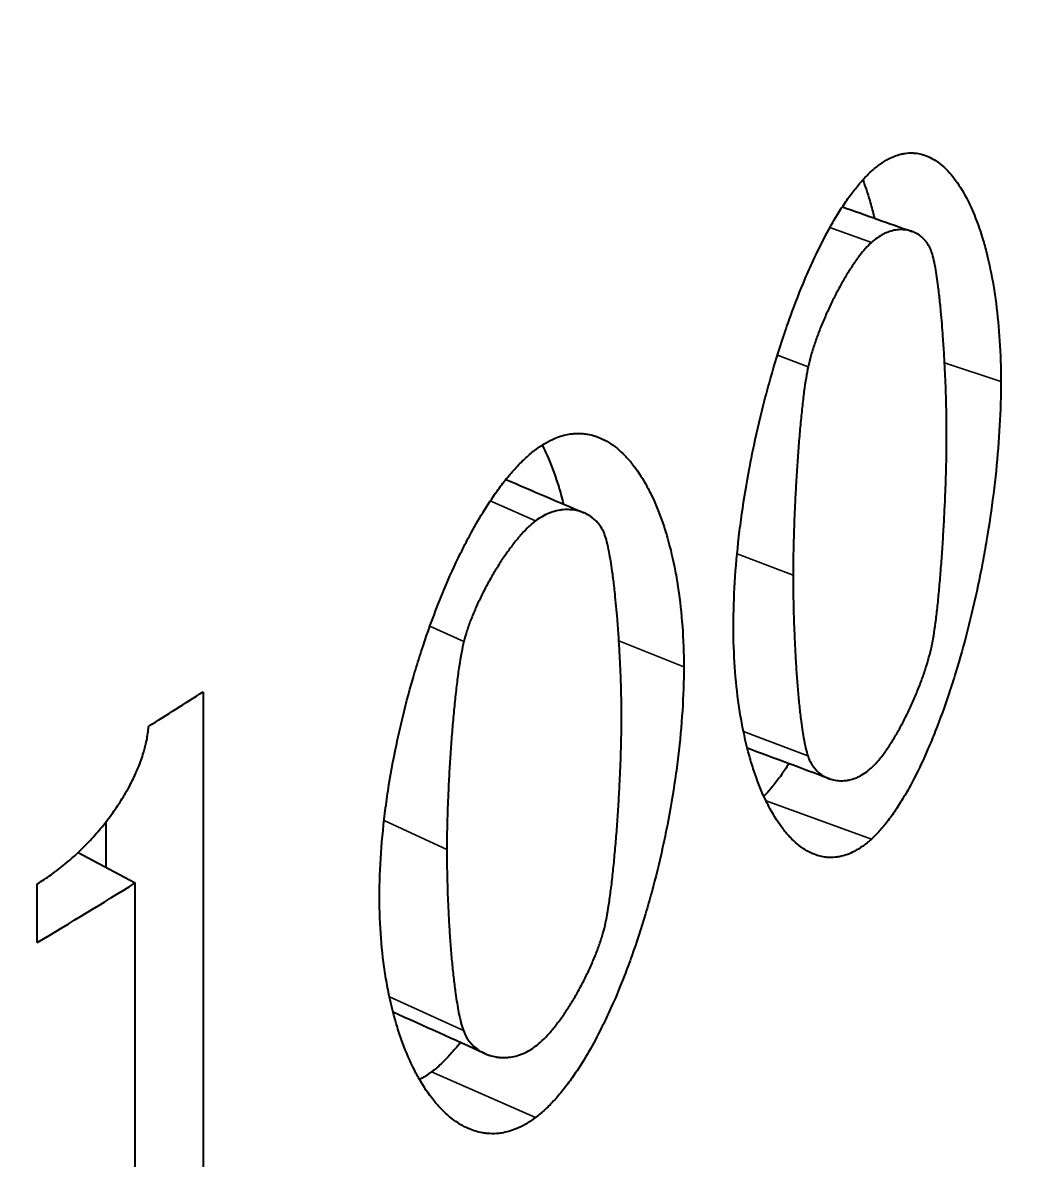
# Model space of a CAD drawing. Header units: millimetres. Extents: x 0 to 51860, y 0 to 5940.
# Drawn here: x 7716.27 to 7721.35, y 3986.1 to 3991.9 of the extents above; entities that cross this region are included whole.
import ezdxf

# ---------------------------------------------------------------- set-up
doc = ezdxf.new("R2010")
doc.units = ezdxf.units.MM
doc.header["$LTSCALE"] = 10
doc.layers.add('가시적인 것(ISO)', color=3, linetype='Continuous', lineweight=40)
doc.layers.add('가시적인 좁은 것(ISO)', color=3, linetype='Continuous', lineweight=35)

msp = doc.modelspace()

# ---------------------------------------------------------------- linework, layer by layer
at = {"layer": '가시적인 것(ISO)'}
for p, q in [((7717.1898, 3988.4903), (7717.1898, 3985.5434)), ((7716.6935, 3987.8263), (7716.6935, 3987.5951)), ((7716.5519, 3987.6706), (7716.8428, 3987.5156)), ((7716.344, 3987.2118), (7716.344, 3987.5112)), ((7716.8428, 3985.324), (7716.8428, 3987.5156))]:
    msp.add_line(p, q, dxfattribs=at)
for centre, major_axis, start_param, end_param in [((7692.2406, 4001.3757), (33.5133, 0), 5.539732, 5.552112), ((7692.2406, 4000.6204), (-33.5133, 0), 2.373475, 2.39514)]:
    msp.add_ellipse(centre, major_axis=major_axis, ratio=0.575862, start_param=start_param, end_param=end_param, dxfattribs=at)
for points, knots in [([(7720.5957, 3991.1441), (7720.6104, 3991.1574), (7720.6395, 3991.1812), (7720.6682, 3991.1991), (7720.7039, 3991.2179), (7720.7251, 3991.226), (7720.7529, 3991.2328), (7720.7736, 3991.2369), (7720.8008, 3991.2383), (7720.8409, 3991.2346), (7720.8798, 3991.2232), (7720.9359, 3991.1925), (7720.983, 3991.1511), (7721.0378, 3991.0829), (7721.0782, 3991.0157), (7721.1239, 3990.9169), (7721.1562, 3990.8266), (7721.191, 3990.7009), (7721.214, 3990.5904), (7721.2362, 3990.4411), (7721.2515, 3990.2813), (7721.2558, 3990.1434), (7721.2558, 3990.0723)], [0, 0, 0, 0, 0.041667, 0.083333, 0.083333, 0.145833, 0.145833, 0.166667, 0.208333, 0.229167, 0.291667, 0.333333, 0.416667, 0.458333, 0.541667, 0.583333, 0.666667, 0.708333, 0.791667, 0.833333, 0.916667, 1, 1, 1, 1]), ([(7719.8927, 3988.8239), (7719.8927, 3988.8976), (7719.8976, 3989.0484), (7719.915, 3989.2418), (7719.9402, 3989.4368), (7719.9661, 3989.5931), (7720.005, 3989.7867), (7720.041, 3989.9393), (7720.0914, 3990.1248), (7720.1356, 3990.2683), (7720.1949, 3990.4391), (7720.2454, 3990.5681), (7720.3048, 3990.7027), (7720.3389, 3990.772), (7720.3804, 3990.8508), (7720.4014, 3990.888), (7720.4298, 3990.9344), (7720.4511, 3990.9684), (7720.4798, 3991.0103), (7720.5159, 3991.0582), (7720.5521, 3991.1014), (7720.5812, 3991.1308), (7720.5957, 3991.1441)], [0, 0, 0, 0, 0.083333, 0.166667, 0.208333, 0.291667, 0.333333, 0.416667, 0.458333, 0.541667, 0.583333, 0.666667, 0.708333, 0.770833, 0.770833, 0.833333, 0.833333, 0.854167, 0.895833, 0.916667, 0.958333, 1, 1, 1, 1]), ([(7720.5521, 3991.1001), (7720.5647, 3991.067), (7720.5765, 3991.0318), (7720.5875, 3990.9946), (7720.5947, 3990.9701), (7720.6015, 3990.9448), (7720.6079, 3990.9187), (7720.609, 3990.9141), (7720.6101, 3990.9095), (7720.6112, 3990.9049)], [0.6032391, 0.6032391, 0.6032391, 0.6032391, 0.6666667, 0.6666667, 0.6666667, 0.7083333, 0.7083333, 0.7083333, 0.715638, 0.715638, 0.715638, 0.715638]), ([(7720.9041, 3990.7292), (7720.8971, 3990.7504), (7720.8872, 3990.769), (7720.875, 3990.7847), (7720.872, 3990.7887), (7720.8688, 3990.7924), (7720.8655, 3990.796), (7720.8588, 3990.8032), (7720.8516, 3990.8096), (7720.844, 3990.8153), (7720.8401, 3990.8181), (7720.8362, 3990.8208), (7720.8322, 3990.8233), (7720.8241, 3990.8282), (7720.8155, 3990.8324), (7720.8067, 3990.8358), (7720.8022, 3990.8375), (7720.7977, 3990.839), (7720.7931, 3990.8403), (7720.7839, 3990.8429), (7720.7744, 3990.8446), (7720.7647, 3990.8456), (7720.7598, 3990.8461), (7720.7549, 3990.8463), (7720.7499, 3990.8464), (7720.7399, 3990.8465), (7720.7298, 3990.8458), (7720.7195, 3990.8442), (7720.7144, 3990.8434), (7720.7092, 3990.8424), (7720.704, 3990.8411), (7720.6937, 3990.8386), (7720.6832, 3990.8352), (7720.6728, 3990.8309), (7720.6676, 3990.8288), (7720.6624, 3990.8264), (7720.6571, 3990.8238), (7720.6467, 3990.8186), (7720.6363, 3990.8124), (7720.6261, 3990.8053), (7720.6158, 3990.7982), (7720.6057, 3990.7901), (7720.5957, 3990.781)], [0, 0, 0, 0, 0.166667, 0.166667, 0.166667, 0.208333, 0.208333, 0.208333, 0.291667, 0.291667, 0.291667, 0.333333, 0.333333, 0.333333, 0.416667, 0.416667, 0.416667, 0.458333, 0.458333, 0.458333, 0.541667, 0.541667, 0.541667, 0.583333, 0.583333, 0.583333, 0.666667, 0.666667, 0.666667, 0.708333, 0.708333, 0.708333, 0.791667, 0.791667, 0.791667, 0.833333, 0.833333, 0.833333, 0.916667, 0.916667, 0.916667, 1, 1, 1, 1]), ([(7720.5957, 3990.781), (7720.5759, 3990.7628), (7720.555, 3990.739), (7720.5337, 3990.711), (7720.5284, 3990.704), (7720.5231, 3990.6967), (7720.5178, 3990.6892), (7720.5071, 3990.6742), (7720.4963, 3990.6582), (7720.4856, 3990.6413), (7720.4803, 3990.6329), (7720.4749, 3990.6243), (7720.4696, 3990.6156), (7720.459, 3990.598), (7720.4484, 3990.5798), (7720.438, 3990.561), (7720.4328, 3990.5516), (7720.4276, 3990.542), (7720.4225, 3990.5324), (7720.4123, 3990.5131), (7720.4023, 3990.4934), (7720.3926, 3990.4734), (7720.3877, 3990.4634), (7720.3829, 3990.4533), (7720.3782, 3990.4432), (7720.3688, 3990.4229), (7720.3598, 3990.4025), (7720.3511, 3990.3821), (7720.3468, 3990.3719), (7720.3426, 3990.3617), (7720.3385, 3990.3515), (7720.3303, 3990.3311), (7720.3226, 3990.3107), (7720.3154, 3990.2907), (7720.3118, 3990.2806), (7720.3083, 3990.2707), (7720.305, 3990.2608), (7720.2984, 3990.241), (7720.2924, 3990.2216), (7720.2871, 3990.2026), (7720.2818, 3990.1837), (7720.2772, 3990.1653), (7720.2733, 3990.1475)], [0, 0, 0, 0, 0.166667, 0.166667, 0.166667, 0.208333, 0.208333, 0.208333, 0.291667, 0.291667, 0.291667, 0.333333, 0.333333, 0.333333, 0.416667, 0.416667, 0.416667, 0.458333, 0.458333, 0.458333, 0.541667, 0.541667, 0.541667, 0.583333, 0.583333, 0.583333, 0.666667, 0.666667, 0.666667, 0.708333, 0.708333, 0.708333, 0.791667, 0.791667, 0.791667, 0.833333, 0.833333, 0.833333, 0.916667, 0.916667, 0.916667, 1, 1, 1, 1]), ([(7720.9794, 3989.8021), (7720.9794, 3989.8301), (7720.979, 3989.888), (7720.9776, 3989.9483), (7720.9755, 3990.0245), (7720.9737, 3990.0711), (7720.9708, 3990.1329), (7720.9685, 3990.1793), (7720.9649, 3990.2405), (7720.9588, 3990.3303), (7720.9541, 3990.3878), (7720.9503, 3990.4287), (7720.9478, 3990.4559), (7720.9438, 3990.4953), (7720.9352, 3990.5684), (7720.923, 3990.6546), (7720.9111, 3990.708), (7720.9041, 3990.7292)], [0, 0, 0, 0, 0.083333, 0.166667, 0.166667, 0.291667, 0.291667, 0.333333, 0.416667, 0.458333, 0.583333, 0.583333, 0.583333, 0.666667, 0.708333, 0.833333, 1, 1, 1, 1]), ([(7720.2733, 3990.1475), (7720.2659, 3990.1132), (7720.2589, 3990.0697), (7720.2522, 3990.0195), (7720.2506, 3990.007), (7720.249, 3989.994), (7720.2474, 3989.9807), (7720.2442, 3989.954), (7720.2411, 3989.9258), (7720.2381, 3989.8964), (7720.2366, 3989.8818), (7720.2352, 3989.8668), (7720.2337, 3989.8515), (7720.2309, 3989.8211), (7720.2282, 3989.7895), (7720.2256, 3989.7573), (7720.2243, 3989.7412), (7720.2231, 3989.7249), (7720.2219, 3989.7085), (7720.2195, 3989.6756), (7720.2172, 3989.6422), (7720.2151, 3989.6085), (7720.214, 3989.5917), (7720.213, 3989.5748), (7720.212, 3989.5579), (7720.2101, 3989.5241), (7720.2083, 3989.4902), (7720.2067, 3989.4565), (7720.2059, 3989.4397), (7720.2052, 3989.4229), (7720.2044, 3989.4062), (7720.2023, 3989.3562), (7720.2006, 3989.3071), (7720.1993, 3989.2599), (7720.1976, 3989.197), (7720.1967, 3989.1375), (7720.1967, 3989.0841)], [0, 0, 0, 0, 0.166667, 0.166667, 0.166667, 0.208333, 0.208333, 0.208333, 0.291667, 0.291667, 0.291667, 0.333333, 0.333333, 0.333333, 0.416667, 0.416667, 0.416667, 0.458333, 0.458333, 0.458333, 0.541667, 0.541667, 0.541667, 0.583333, 0.583333, 0.583333, 0.666667, 0.666667, 0.666667, 0.708333, 0.708333, 0.708333, 0.833333, 0.833333, 0.833333, 1, 1, 1, 1]), ([(7721.2558, 3990.0723), (7721.2558, 3989.999), (7721.2514, 3989.8488), (7721.236, 3989.6552), (7721.2136, 3989.4597), (7721.1904, 3989.3025), (7721.1555, 3989.1076), (7721.1229, 3988.9537), (7721.0771, 3988.7664), (7721.0365, 3988.6215), (7720.9815, 3988.4489), (7720.9344, 3988.3185), (7720.8783, 3988.1827), (7720.8459, 3988.1127), (7720.8062, 3988.0332), (7720.786, 3987.9957), (7720.7586, 3987.949), (7720.738, 3987.9148), (7720.71, 3987.8726), (7720.6747, 3987.8246), (7720.6391, 3987.7812), (7720.6102, 3987.7519), (7720.5957, 3987.7387)], [0, 0, 0, 0, 0.083333, 0.166667, 0.208333, 0.291667, 0.333333, 0.416667, 0.458333, 0.541667, 0.583333, 0.666667, 0.708333, 0.770833, 0.770833, 0.833333, 0.833333, 0.854167, 0.895833, 0.916667, 0.958333, 1, 1, 1, 1]), ([(7718.8842, 3989.7248), (7718.9009, 3989.7373), (7718.934, 3989.7595), (7718.9667, 3989.7758), (7719.0074, 3989.7927), (7719.0315, 3989.7996), (7719.0632, 3989.8049), (7719.0869, 3989.8078), (7719.118, 3989.8077), (7719.1637, 3989.8018), (7719.2082, 3989.7883), (7719.2724, 3989.7545), (7719.3263, 3989.7105), (7719.3891, 3989.6392), (7719.4354, 3989.5697), (7719.4878, 3989.4684), (7719.525, 3989.3763), (7719.5649, 3989.2486), (7719.5913, 3989.1369), (7719.6168, 3988.9864), (7719.6344, 3988.8257), (7719.6394, 3988.6876), (7719.6394, 3988.6165)], [0, 0, 0, 0, 0.041667, 0.083333, 0.083333, 0.145833, 0.145833, 0.166667, 0.208333, 0.229167, 0.291667, 0.333333, 0.416667, 0.458333, 0.541667, 0.583333, 0.666667, 0.708333, 0.791667, 0.833333, 0.916667, 1, 1, 1, 1]), ([(7720.9058, 3988.7353), (7720.9125, 3988.7686), (7720.919, 3988.8111), (7720.9253, 3988.8604), (7720.9268, 3988.8727), (7720.9283, 3988.8854), (7720.9299, 3988.8986), (7720.9329, 3988.9248), (7720.9358, 3988.9526), (7720.9386, 3988.9816), (7720.9401, 3988.9961), (7720.9414, 3989.0109), (7720.9428, 3989.026), (7720.9455, 3989.0561), (7720.9482, 3989.0874), (7720.9506, 3989.1194), (7720.9519, 3989.1354), (7720.9531, 3989.1516), (7720.9543, 3989.168), (7720.9567, 3989.2007), (7720.9589, 3989.234), (7720.961, 3989.2677), (7720.962, 3989.2845), (7720.963, 3989.3015), (7720.964, 3989.3184), (7720.9659, 3989.3523), (7720.9677, 3989.3864), (7720.9693, 3989.4204), (7720.9701, 3989.4373), (7720.9709, 3989.4543), (7720.9716, 3989.4712), (7720.9737, 3989.5218), (7720.9755, 3989.5718), (7720.9768, 3989.6201), (7720.9785, 3989.6845), (7720.9794, 3989.746), (7720.9794, 3989.8021)], [0, 0, 0, 0, 0.166667, 0.166667, 0.166667, 0.208333, 0.208333, 0.208333, 0.291667, 0.291667, 0.291667, 0.333333, 0.333333, 0.333333, 0.416667, 0.416667, 0.416667, 0.458333, 0.458333, 0.458333, 0.541667, 0.541667, 0.541667, 0.583333, 0.583333, 0.583333, 0.666667, 0.666667, 0.666667, 0.708333, 0.708333, 0.708333, 0.833333, 0.833333, 0.833333, 1, 1, 1, 1]), ([(7718.0883, 3987.4433), (7718.0883, 3987.517), (7718.0938, 3987.6675), (7718.1135, 3987.86), (7718.1418, 3988.0536), (7718.171, 3988.2085), (7718.2149, 3988.4), (7718.2556, 3988.5505), (7718.3124, 3988.7333), (7718.3623, 3988.8743), (7718.4295, 3989.0419), (7718.4866, 3989.1682), (7718.5539, 3989.2994), (7718.5925, 3989.3669), (7718.6396, 3989.4434), (7718.6634, 3989.4795), (7718.6956, 3989.5243), (7718.7198, 3989.557), (7718.7524, 3989.5974), (7718.7934, 3989.6433), (7718.8346, 3989.6845), (7718.8677, 3989.7123), (7718.8842, 3989.7248)], [0, 0, 0, 0, 0.083333, 0.166667, 0.208333, 0.291667, 0.333333, 0.416667, 0.458333, 0.541667, 0.583333, 0.666667, 0.708333, 0.770833, 0.770833, 0.833333, 0.833333, 0.854167, 0.895833, 0.916667, 0.958333, 1, 1, 1, 1]), ([(7718.9174, 3989.7479), (7718.9234, 3989.7361), (7718.9293, 3989.7239), (7718.9351, 3989.7115), (7718.9549, 3989.6688), (7718.9731, 3989.6224), (7718.9896, 3989.5728), (7718.9979, 3989.5479), (7719.0057, 3989.5223), (7719.0131, 3989.4958), (7719.0175, 3989.4799), (7719.0218, 3989.4638), (7719.0258, 3989.4473)], [0.5589892, 0.5589892, 0.5589892, 0.5589892, 0.5833333, 0.5833333, 0.5833333, 0.6666667, 0.6666667, 0.6666667, 0.7083333, 0.7083333, 0.7083333, 0.7333265, 0.7333265, 0.7333265, 0.7333265]), ([(7719.236, 3989.2929), (7719.228, 3989.3145), (7719.2167, 3989.3336), (7719.2028, 3989.35), (7719.1993, 3989.3541), (7719.1956, 3989.358), (7719.1918, 3989.3618), (7719.1842, 3989.3693), (7719.176, 3989.3762), (7719.1673, 3989.3823), (7719.1629, 3989.3854), (7719.1584, 3989.3882), (7719.1538, 3989.3909), (7719.1445, 3989.3963), (7719.1348, 3989.401), (7719.1247, 3989.4048), (7719.1196, 3989.4068), (7719.1144, 3989.4085), (7719.1092, 3989.4101), (7719.0987, 3989.4132), (7719.0878, 3989.4155), (7719.0767, 3989.417), (7719.0712, 3989.4177), (7719.0655, 3989.4183), (7719.0599, 3989.4186), (7719.0485, 3989.4193), (7719.0369, 3989.4191), (7719.0252, 3989.4181), (7719.0194, 3989.4175), (7719.0135, 3989.4168), (7719.0076, 3989.4158), (7718.9958, 3989.4139), (7718.9839, 3989.4111), (7718.972, 3989.4074), (7718.966, 3989.4055), (7718.9601, 3989.4035), (7718.9541, 3989.4011), (7718.9423, 3989.3965), (7718.9304, 3989.3909), (7718.9188, 3989.3843), (7718.9071, 3989.3778), (7718.8955, 3989.3702), (7718.8842, 3989.3617)], [0, 0, 0, 0, 0.166667, 0.166667, 0.166667, 0.208333, 0.208333, 0.208333, 0.291667, 0.291667, 0.291667, 0.333333, 0.333333, 0.333333, 0.416667, 0.416667, 0.416667, 0.458333, 0.458333, 0.458333, 0.541667, 0.541667, 0.541667, 0.583333, 0.583333, 0.583333, 0.666667, 0.666667, 0.666667, 0.708333, 0.708333, 0.708333, 0.791667, 0.791667, 0.791667, 0.833333, 0.833333, 0.833333, 0.916667, 0.916667, 0.916667, 1, 1, 1, 1]), ([(7718.8842, 3989.3617), (7718.8616, 3989.3447), (7718.8379, 3989.322), (7718.8137, 3989.2951), (7718.8077, 3989.2884), (7718.8016, 3989.2814), (7718.7955, 3989.2742), (7718.7834, 3989.2598), (7718.7712, 3989.2443), (7718.759, 3989.2281), (7718.7529, 3989.22), (7718.7469, 3989.2117), (7718.7408, 3989.2032), (7718.7287, 3989.1863), (7718.7167, 3989.1686), (7718.7049, 3989.1504), (7718.699, 3989.1413), (7718.6932, 3989.132), (7718.6874, 3989.1226), (7718.6758, 3989.1039), (7718.6644, 3989.0847), (7718.6534, 3989.0653), (7718.6479, 3989.0555), (7718.6425, 3989.0457), (7718.6371, 3989.0359), (7718.6265, 3989.0162), (7718.6162, 3988.9962), (7718.6064, 3988.9763), (7718.6015, 3988.9663), (7718.5967, 3988.9563), (7718.592, 3988.9464), (7718.5827, 3988.9264), (7718.574, 3988.9065), (7718.5659, 3988.8868), (7718.5618, 3988.877), (7718.5579, 3988.8672), (7718.5541, 3988.8575), (7718.5467, 3988.8381), (7718.5399, 3988.819), (7718.5339, 3988.8003), (7718.5278, 3988.7817), (7718.5226, 3988.7635), (7718.5182, 3988.746)], [0, 0, 0, 0, 0.166667, 0.166667, 0.166667, 0.208333, 0.208333, 0.208333, 0.291667, 0.291667, 0.291667, 0.333333, 0.333333, 0.333333, 0.416667, 0.416667, 0.416667, 0.458333, 0.458333, 0.458333, 0.541667, 0.541667, 0.541667, 0.583333, 0.583333, 0.583333, 0.666667, 0.666667, 0.666667, 0.708333, 0.708333, 0.708333, 0.791667, 0.791667, 0.791667, 0.833333, 0.833333, 0.833333, 0.916667, 0.916667, 0.916667, 1, 1, 1, 1]), ([(7719.3222, 3988.3616), (7719.3222, 3988.3896), (7719.3217, 3988.4475), (7719.3201, 3988.5079), (7719.3177, 3988.5843), (7719.3156, 3988.6309), (7719.3123, 3988.6929), (7719.3097, 3988.7394), (7719.3056, 3988.8008), (7719.2986, 3988.891), (7719.2932, 3988.9487), (7719.2889, 3988.9898), (7719.286, 3989.0172), (7719.2814, 3989.0568), (7719.2716, 3989.1303), (7719.2575, 3989.2173), (7719.244, 3989.2713), (7719.236, 3989.2929)], [0, 0, 0, 0, 0.083333, 0.166667, 0.166667, 0.291667, 0.291667, 0.333333, 0.416667, 0.458333, 0.583333, 0.583333, 0.583333, 0.666667, 0.708333, 0.833333, 1, 1, 1, 1]), ([(7720.1967, 3989.0841), (7720.1967, 3989.0554), (7720.1971, 3988.9967), (7720.1983, 3988.9363), (7720.2002, 3988.8604), (7720.2018, 3988.8145), (7720.2044, 3988.7536), (7720.2065, 3988.7081), (7720.2098, 3988.6482), (7720.2146, 3988.5752), (7720.2189, 3988.5186), (7720.2249, 3988.4509), (7720.2302, 3988.3995), (7720.2387, 3988.3277), (7720.2512, 3988.2421), (7720.2639, 3988.187), (7720.2716, 3988.1637)], [0, 0, 0, 0, 0.083333, 0.166667, 0.166667, 0.291667, 0.291667, 0.333333, 0.416667, 0.458333, 0.541667, 0.583333, 0.666667, 0.708333, 0.833333, 1, 1, 1, 1]), ([(7720.5957, 3987.7387), (7720.5811, 3987.7253), (7720.5517, 3987.7015), (7720.5225, 3987.6835), (7720.4861, 3987.6646), (7720.4644, 3987.6564), (7720.4357, 3987.6497), (7720.4143, 3987.6457), (7720.386, 3987.6443), (7720.3442, 3987.6482), (7720.3033, 3987.6598), (7720.2438, 3987.6911), (7720.1934, 3987.7331), (7720.1341, 3987.8022), (7720.0901, 3987.8704), (7720.04, 3987.9704), (7720.0041, 3988.0618), (7719.9655, 3988.189), (7719.9397, 3988.3007), (7719.9148, 3988.4515), (7719.8976, 3988.6129), (7719.8927, 3988.7521), (7719.8927, 3988.8239)], [0, 0, 0, 0, 0.041667, 0.083333, 0.083333, 0.145833, 0.145833, 0.166667, 0.208333, 0.229167, 0.291667, 0.333333, 0.416667, 0.458333, 0.541667, 0.583333, 0.666667, 0.708333, 0.791667, 0.833333, 0.916667, 1, 1, 1, 1]), ([(7718.5182, 3988.746), (7718.5099, 3988.7121), (7718.5019, 3988.669), (7718.4943, 3988.6191), (7718.4925, 3988.6067), (7718.4906, 3988.5938), (7718.4888, 3988.5806), (7718.4852, 3988.5541), (7718.4817, 3988.5261), (7718.4783, 3988.4969), (7718.4766, 3988.4823), (7718.475, 3988.4673), (7718.4734, 3988.4522), (7718.4702, 3988.4219), (7718.4671, 3988.3905), (7718.4642, 3988.3584), (7718.4628, 3988.3424), (7718.4614, 3988.3261), (7718.46, 3988.3098), (7718.4572, 3988.2771), (7718.4547, 3988.2438), (7718.4523, 3988.2102), (7718.4511, 3988.1934), (7718.4499, 3988.1766), (7718.4488, 3988.1598), (7718.4466, 3988.126), (7718.4446, 3988.0922), (7718.4428, 3988.0587), (7718.4419, 3988.0419), (7718.441, 3988.0251), (7718.4402, 3988.0085), (7718.4378, 3987.9586), (7718.4359, 3987.9095), (7718.4344, 3987.8624), (7718.4325, 3987.7996), (7718.4315, 3987.7402), (7718.4315, 3987.6868)], [0, 0, 0, 0, 0.166667, 0.166667, 0.166667, 0.208333, 0.208333, 0.208333, 0.291667, 0.291667, 0.291667, 0.333333, 0.333333, 0.333333, 0.416667, 0.416667, 0.416667, 0.458333, 0.458333, 0.458333, 0.541667, 0.541667, 0.541667, 0.583333, 0.583333, 0.583333, 0.666667, 0.666667, 0.666667, 0.708333, 0.708333, 0.708333, 0.833333, 0.833333, 0.833333, 1, 1, 1, 1]), ([(7720.5957, 3988.1018), (7720.6153, 3988.1197), (7720.6359, 3988.1433), (7720.6567, 3988.1712), (7720.6619, 3988.1782), (7720.6671, 3988.1855), (7720.6723, 3988.193), (7720.6828, 3988.208), (7720.6932, 3988.224), (7720.7036, 3988.2408), (7720.7089, 3988.2492), (7720.714, 3988.2578), (7720.7192, 3988.2665), (7720.7295, 3988.2841), (7720.7398, 3988.3024), (7720.7498, 3988.3212), (7720.7548, 3988.3306), (7720.7598, 3988.3402), (7720.7647, 3988.3499), (7720.7746, 3988.3692), (7720.7842, 3988.389), (7720.7935, 3988.409), (7720.7982, 3988.4191), (7720.8027, 3988.4292), (7720.8072, 3988.4393), (7720.8162, 3988.4596), (7720.8248, 3988.4801), (7720.833, 3988.5006), (7720.8371, 3988.5108), (7720.8411, 3988.5211), (7720.845, 3988.5313), (7720.8528, 3988.5517), (7720.8601, 3988.5721), (7720.8668, 3988.5922), (7720.8702, 3988.6023), (7720.8734, 3988.6123), (7720.8765, 3988.6222), (7720.8826, 3988.642), (7720.8882, 3988.6614), (7720.8931, 3988.6803), (7720.8981, 3988.6992), (7720.9023, 3988.7176), (7720.9058, 3988.7353)], [0, 0, 0, 0, 0.166667, 0.166667, 0.166667, 0.208333, 0.208333, 0.208333, 0.291667, 0.291667, 0.291667, 0.333333, 0.333333, 0.333333, 0.416667, 0.416667, 0.416667, 0.458333, 0.458333, 0.458333, 0.541667, 0.541667, 0.541667, 0.583333, 0.583333, 0.583333, 0.666667, 0.666667, 0.666667, 0.708333, 0.708333, 0.708333, 0.791667, 0.791667, 0.791667, 0.833333, 0.833333, 0.833333, 0.916667, 0.916667, 0.916667, 1, 1, 1, 1]), ([(7719.6394, 3988.6165), (7719.6394, 3988.5432), (7719.6344, 3988.3932), (7719.6166, 3988.2005), (7719.5909, 3988.0062), (7719.5643, 3987.8503), (7719.5241, 3987.6573), (7719.4867, 3987.5053), (7719.4341, 3987.3205), (7719.3876, 3987.1779), (7719.3246, 3987.0083), (7719.2706, 3986.8805), (7719.2065, 3986.7478), (7719.1695, 3986.6796), (7719.1242, 3986.6023), (7719.1011, 3986.5659), (7719.0698, 3986.5207), (7719.0462, 3986.4876), (7719.0144, 3986.447), (7718.9742, 3986.4009), (7718.9335, 3986.3596), (7718.9007, 3986.3319), (7718.8842, 3986.3194)], [0, 0, 0, 0, 0.083333, 0.166667, 0.208333, 0.291667, 0.333333, 0.416667, 0.458333, 0.541667, 0.583333, 0.666667, 0.708333, 0.770833, 0.770833, 0.833333, 0.833333, 0.854167, 0.895833, 0.916667, 0.958333, 1, 1, 1, 1]), ([(7719.2379, 3987.2989), (7719.2456, 3987.3319), (7719.2531, 3987.374), (7719.2602, 3987.4229), (7719.262, 3987.4351), (7719.2637, 3987.4478), (7719.2654, 3987.4608), (7719.2689, 3987.4869), (7719.2723, 3987.5145), (7719.2755, 3987.5433), (7719.2771, 3987.5578), (7719.2787, 3987.5725), (7719.2803, 3987.5875), (7719.2834, 3987.6175), (7719.2864, 3987.6486), (7719.2892, 3987.6805), (7719.2907, 3987.6964), (7719.2921, 3987.7126), (7719.2934, 3987.7289), (7719.2961, 3987.7615), (7719.2987, 3987.7947), (7719.3011, 3987.8282), (7719.3023, 3987.845), (7719.3034, 3987.8619), (7719.3045, 3987.8788), (7719.3067, 3987.9126), (7719.3088, 3987.9466), (7719.3106, 3987.9804), (7719.3115, 3987.9974), (7719.3124, 3988.0143), (7719.3132, 3988.0311), (7719.3157, 3988.0816), (7719.3177, 3988.1315), (7719.3192, 3988.1797), (7719.3211, 3988.2441), (7719.3222, 3988.3055), (7719.3222, 3988.3616)], [0, 0, 0, 0, 0.166667, 0.166667, 0.166667, 0.208333, 0.208333, 0.208333, 0.291667, 0.291667, 0.291667, 0.333333, 0.333333, 0.333333, 0.416667, 0.416667, 0.416667, 0.458333, 0.458333, 0.458333, 0.541667, 0.541667, 0.541667, 0.583333, 0.583333, 0.583333, 0.666667, 0.666667, 0.666667, 0.708333, 0.708333, 0.708333, 0.833333, 0.833333, 0.833333, 1, 1, 1, 1]), ([(7716.344, 3987.5112), (7716.3678, 3987.5254), (7716.3915, 3987.5409), (7716.4149, 3987.5575), (7716.4383, 3987.5742), (7716.4615, 3987.5919), (7716.4842, 3987.6106), (7716.5182, 3987.6387), (7716.5514, 3987.669), (7716.5831, 3987.701), (7716.5937, 3987.7117), (7716.6041, 3987.7225), (7716.6144, 3987.7336), (7716.6349, 3987.7556), (7716.6547, 3987.7783), (7716.6738, 3987.8016), (7716.6833, 3987.8132), (7716.6926, 3987.8249), (7716.7017, 3987.8368), (7716.7199, 3987.8605), (7716.7372, 3987.8847), (7716.7535, 3987.9091), (7716.7617, 3987.9214), (7716.7696, 3987.9337), (7716.7772, 3987.946), (7716.7925, 3987.9707), (7716.8067, 3987.9956), (7716.8198, 3988.0206), (7716.8263, 3988.0331), (7716.8325, 3988.0456), (7716.8384, 3988.0581), (7716.8502, 3988.0831), (7716.8608, 3988.1081), (7716.87, 3988.1329), (7716.8746, 3988.1453), (7716.8788, 3988.1577), (7716.8827, 3988.17), (7716.8885, 3988.1885), (7716.8935, 3988.2068), (7716.8977, 3988.2249), (7716.8991, 3988.2309), (7716.9003, 3988.2369), (7716.9015, 3988.2429), (7716.9063, 3988.2669), (7716.9094, 3988.2904), (7716.9109, 3988.3134)], [0, 0, 0, 0, 0.083333, 0.083333, 0.083333, 0.166667, 0.166667, 0.166667, 0.291667, 0.291667, 0.291667, 0.333333, 0.333333, 0.333333, 0.416667, 0.416667, 0.416667, 0.458333, 0.458333, 0.458333, 0.541667, 0.541667, 0.541667, 0.583333, 0.583333, 0.583333, 0.666667, 0.666667, 0.666667, 0.708333, 0.708333, 0.708333, 0.791667, 0.791667, 0.791667, 0.833333, 0.833333, 0.833333, 0.895833, 0.895833, 0.895833, 0.916667, 0.916667, 0.916667, 1, 1, 1, 1]), ([(7720.2716, 3988.1637), (7720.2787, 3988.1417), (7720.289, 3988.1221), (7720.3018, 3988.1053), (7720.305, 3988.1011), (7720.3084, 3988.0971), (7720.3119, 3988.0933), (7720.3189, 3988.0856), (7720.3265, 3988.0786), (7720.3346, 3988.0724), (7720.3386, 3988.0693), (7720.3428, 3988.0663), (7720.3471, 3988.0636), (7720.3556, 3988.0582), (7720.3647, 3988.0535), (7720.374, 3988.0496), (7720.3787, 3988.0477), (7720.3835, 3988.0459), (7720.3884, 3988.0444), (7720.3981, 3988.0414), (7720.4082, 3988.0392), (7720.4184, 3988.0378), (7720.4236, 3988.0372), (7720.4288, 3988.0367), (7720.434, 3988.0365), (7720.4445, 3988.036), (7720.4552, 3988.0365), (7720.4661, 3988.0379), (7720.4715, 3988.0386), (7720.4769, 3988.0395), (7720.4823, 3988.0407), (7720.4932, 3988.043), (7720.5042, 3988.0463), (7720.5152, 3988.0505), (7720.5206, 3988.0527), (7720.5261, 3988.055), (7720.5316, 3988.0577), (7720.5425, 3988.063), (7720.5533, 3988.0692), (7720.5641, 3988.0766), (7720.5748, 3988.0839), (7720.5854, 3988.0923), (7720.5957, 3988.1018)], [0, 0, 0, 0, 0.166667, 0.166667, 0.166667, 0.208333, 0.208333, 0.208333, 0.291667, 0.291667, 0.291667, 0.333333, 0.333333, 0.333333, 0.416667, 0.416667, 0.416667, 0.458333, 0.458333, 0.458333, 0.541667, 0.541667, 0.541667, 0.583333, 0.583333, 0.583333, 0.666667, 0.666667, 0.666667, 0.708333, 0.708333, 0.708333, 0.791667, 0.791667, 0.791667, 0.833333, 0.833333, 0.833333, 0.916667, 0.916667, 0.916667, 1, 1, 1, 1]), ([(7720.1749, 3988.1237), (7720.1623, 3988.1034), (7720.1496, 3988.0842), (7720.1368, 3988.066), (7720.1299, 3988.0562), (7720.1229, 3988.0467), (7720.116, 3988.0376), (7720.1021, 3988.0192), (7720.0881, 3988.0022), (7720.0741, 3987.9864), (7720.0651, 3987.9765), (7720.0562, 3987.967), (7720.0472, 3987.9582)], [0.8571411, 0.8571411, 0.8571411, 0.8571411, 0.8958333, 0.8958333, 0.8958333, 0.9166667, 0.9166667, 0.9166667, 0.9583333, 0.9583333, 0.9583333, 0.9847626, 0.9847626, 0.9847626, 0.9847626]), ([(7718.4315, 3987.6868), (7718.4315, 3987.658), (7718.432, 3987.5993), (7718.4333, 3987.5389), (7718.4354, 3987.4629), (7718.4372, 3987.4169), (7718.4402, 3987.3559), (7718.4426, 3987.3103), (7718.4463, 3987.2502), (7718.4518, 3987.1769), (7718.4566, 3987.12), (7718.4634, 3987.052), (7718.4694, 3987.0004), (7718.479, 3986.9281), (7718.4932, 3986.8418), (7718.5075, 3986.786), (7718.5162, 3986.7623)], [0, 0, 0, 0, 0.083333, 0.166667, 0.166667, 0.291667, 0.291667, 0.333333, 0.416667, 0.458333, 0.541667, 0.583333, 0.666667, 0.708333, 0.833333, 1, 1, 1, 1]), ([(7718.8842, 3986.3194), (7718.8675, 3986.3068), (7718.8341, 3986.2846), (7718.8009, 3986.2682), (7718.7596, 3986.2513), (7718.7349, 3986.2444), (7718.7024, 3986.2392), (7718.678, 3986.2364), (7718.646, 3986.2366), (7718.5986, 3986.2428), (7718.5521, 3986.2566), (7718.4848, 3986.2912), (7718.4277, 3986.336), (7718.3607, 3986.4084), (7718.3109, 3986.4789), (7718.2544, 3986.5817), (7718.2139, 3986.675), (7718.1703, 3986.8044), (7718.1413, 3986.9175), (7718.1132, 3987.0697), (7718.0938, 3987.2321), (7718.0883, 3987.3715), (7718.0883, 3987.4433)], [0, 0, 0, 0, 0.041667, 0.083333, 0.083333, 0.145833, 0.145833, 0.166667, 0.208333, 0.229167, 0.291667, 0.333333, 0.416667, 0.458333, 0.541667, 0.583333, 0.666667, 0.708333, 0.791667, 0.833333, 0.916667, 1, 1, 1, 1]), ([(7695.9183, 3967.6024), (7699.1038, 3967.8084), (7702.2389, 3968.2838), (7708.1574, 3969.7394), (7710.9403, 3970.7193), (7715.9321, 3973.1181), (7718.141, 3974.5366), (7721.8009, 3977.7284), (7723.2529, 3979.5036), (7725.2322, 3983.2983), (7725.7539, 3985.3208), (7725.7539, 3987.3484)], [0.897243, 0.897243, 0.897243, 0.897243, 1.189033, 1.189033, 1.480823, 1.480823, 1.772614, 1.772614, 2.064404, 2.064404, 2.356194, 2.356194, 2.356194, 2.356194]), ([(7718.8842, 3986.6825), (7718.9065, 3986.6993), (7718.9299, 3986.7218), (7718.9536, 3986.7486), (7718.9595, 3986.7553), (7718.9655, 3986.7622), (7718.9714, 3986.7695), (7718.9833, 3986.7839), (7718.9952, 3986.7993), (7719.0071, 3986.8155), (7719.0131, 3986.8236), (7719.019, 3986.8319), (7719.0249, 3986.8404), (7719.0366, 3986.8574), (7719.0483, 3986.8752), (7719.0598, 3986.8934), (7719.0655, 3986.9026), (7719.0712, 3986.9119), (7719.0768, 3986.9212), (7719.088, 3986.94), (7719.099, 3986.9593), (7719.1096, 3986.9788), (7719.1149, 3986.9886), (7719.1202, 3986.9985), (7719.1253, 3987.0084), (7719.1355, 3987.0281), (7719.1454, 3987.0481), (7719.1548, 3987.0682), (7719.1594, 3987.0782), (7719.164, 3987.0882), (7719.1684, 3987.0982), (7719.1773, 3987.1183), (7719.1856, 3987.1382), (7719.1933, 3987.158), (7719.1972, 3987.1678), (7719.2009, 3987.1776), (7719.2044, 3987.1874), (7719.2115, 3987.2068), (7719.2178, 3987.226), (7719.2235, 3987.2446), (7719.2291, 3987.2633), (7719.2339, 3987.2814), (7719.2379, 3987.2989)], [0, 0, 0, 0, 0.166667, 0.166667, 0.166667, 0.208333, 0.208333, 0.208333, 0.291667, 0.291667, 0.291667, 0.333333, 0.333333, 0.333333, 0.416667, 0.416667, 0.416667, 0.458333, 0.458333, 0.458333, 0.541667, 0.541667, 0.541667, 0.583333, 0.583333, 0.583333, 0.666667, 0.666667, 0.666667, 0.708333, 0.708333, 0.708333, 0.791667, 0.791667, 0.791667, 0.833333, 0.833333, 0.833333, 0.916667, 0.916667, 0.916667, 1, 1, 1, 1]), ([(7718.5162, 3986.7623), (7718.5243, 3986.7399), (7718.5359, 3986.7197), (7718.5505, 3986.7023), (7718.5541, 3986.6979), (7718.5579, 3986.6937), (7718.5619, 3986.6896), (7718.5698, 3986.6815), (7718.5784, 3986.6742), (7718.5876, 3986.6675), (7718.5922, 3986.6641), (7718.5969, 3986.661), (7718.6018, 3986.658), (7718.6115, 3986.6521), (7718.6217, 3986.6469), (7718.6324, 3986.6425), (7718.6377, 3986.6403), (7718.6431, 3986.6383), (7718.6486, 3986.6366), (7718.6597, 3986.633), (7718.6711, 3986.6302), (7718.6827, 3986.6283), (7718.6886, 3986.6274), (7718.6945, 3986.6266), (7718.7004, 3986.6261), (7718.7124, 3986.6251), (7718.7245, 3986.625), (7718.7368, 3986.6257), (7718.7429, 3986.6261), (7718.7491, 3986.6268), (7718.7553, 3986.6276), (7718.7677, 3986.6293), (7718.7801, 3986.632), (7718.7926, 3986.6357), (7718.7988, 3986.6375), (7718.805, 3986.6396), (7718.8112, 3986.6419), (7718.8236, 3986.6466), (7718.836, 3986.6523), (7718.8482, 3986.659), (7718.8604, 3986.6658), (7718.8724, 3986.6736), (7718.8842, 3986.6825)], [0, 0, 0, 0, 0.166667, 0.166667, 0.166667, 0.208333, 0.208333, 0.208333, 0.291667, 0.291667, 0.291667, 0.333333, 0.333333, 0.333333, 0.416667, 0.416667, 0.416667, 0.458333, 0.458333, 0.458333, 0.541667, 0.541667, 0.541667, 0.583333, 0.583333, 0.583333, 0.666667, 0.666667, 0.666667, 0.708333, 0.708333, 0.708333, 0.791667, 0.791667, 0.791667, 0.833333, 0.833333, 0.833333, 0.916667, 0.916667, 0.916667, 1, 1, 1, 1]), ([(7718.5002, 3986.702), (7718.4915, 3986.6907), (7718.4827, 3986.6797), (7718.4739, 3986.6692), (7718.466, 3986.6597), (7718.4581, 3986.6506), (7718.4502, 3986.6419), (7718.4344, 3986.6243), (7718.4185, 3986.608), (7718.4025, 3986.593), (7718.3864, 3986.5781), (7718.3704, 3986.5645), (7718.3542, 3986.5523)], [0.872453, 0.872453, 0.872453, 0.872453, 0.8958333, 0.8958333, 0.8958333, 0.9166667, 0.9166667, 0.9166667, 0.9583333, 0.9583333, 0.9583333, 1, 1, 1, 1]), ([(7718.3542, 3986.5523), (7718.3378, 3986.5399), (7718.3215, 3986.5291), (7718.3052, 3986.5197), (7718.301, 3986.5173), (7718.2969, 3986.515), (7718.2927, 3986.5128)], [0, 0, 0, 0, 0.04166667, 0.04166667, 0.04166667, 0.052227, 0.052227, 0.052227, 0.052227])]:
    msp.add_open_spline(points, degree=3, knots=knots, dxfattribs=at)
for points in [[(7720.4479, 3990.9627), (7720.5662, 3990.9208), (7720.6846, 3990.879), (7720.803, 3990.8371)], [(7718.7328, 3989.5728), (7718.8659, 3989.5158), (7718.9989, 3989.4589), (7719.132, 3989.4019)], [(7720.3796, 3988.0474), (7720.2409, 3988.0991), (7720.1022, 3988.1507), (7719.9635, 3988.2024)], [(7718.6257, 3986.6454), (7718.4697, 3986.7158), (7718.3137, 3986.7861), (7718.1577, 3986.8564)]]:
    msp.add_open_spline(points, degree=3, dxfattribs=at)
at = {"layer": '가시적인 좁은 것(ISO)'}
for p, q in [((7720.3847, 3990.8576), (7720.5957, 3990.781)), ((7720.117, 3990.2065), (7720.2733, 3990.1475)), ((7720.969, 3990.1677), (7721.2558, 3990.0723)), ((7718.6532, 3989.4632), (7718.8842, 3989.3617)), ((7719.9112, 3989.1928), (7720.1967, 3989.0841)), ((7718.3454, 3988.8248), (7718.5182, 3988.746)), ((7719.3089, 3988.7506), (7719.6394, 3988.6165)), ((7719.9439, 3988.2874), (7720.2716, 3988.1637)), ((7720.0587, 3987.9335), (7720.5957, 3987.7387)), ((7718.1117, 3987.8338), (7718.4315, 3987.6868)), ((7718.1393, 3986.9341), (7718.5162, 3986.7623)), ((7718.3542, 3986.5523), (7718.8842, 3986.3194))]:
    msp.add_line(p, q, dxfattribs=at)
for centre, major_axis, start_param, end_param in [((7692.2406, 4006.9695), (32.18, 0), 4.673074, 6.635672), ((7692.2406, 4005.8794), (33.5133, 0), 4.673074, 6.283185), ((7692.2406, 3987.3484), (33.5133, 0), 4.827988, 6.283185)]:
    msp.add_ellipse(centre, major_axis=major_axis, ratio=0.575862, start_param=start_param, end_param=end_param, dxfattribs=at)

doc.saveas('drawing.dxf')
